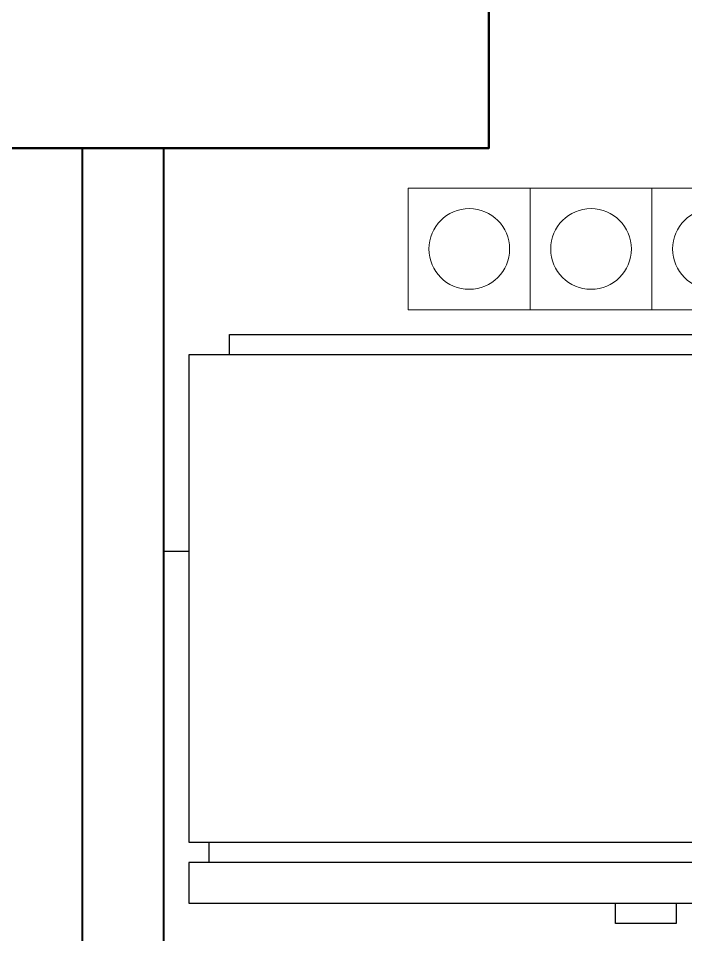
# Model space of a CAD drawing. Header units: millimetres. Extents: x 48 to 2669, y 23 to 1916.
# Drawn here: x 1910.4 to 1992.5, y 824.2 to 937 of the extents above; entities that cross this region are included whole.
import ezdxf

# ---------------------------------------------------------------- set-up
doc = ezdxf.new("R2010")
doc.units = ezdxf.units.MM
doc.layers.add('14_ISLAK_MEKAN_TEFRİŞ', color=134, linetype='Continuous')
for name, color, linetype, lineweight in [('DUVAR40', 7, 'Continuous', 40), ('KOLON', 40, 'Continuous', 50), ('TEFRİŞ', 47, 'Continuous', 15)]:
    doc.layers.add(name, color=color, linetype=linetype, lineweight=lineweight)

# ---------------------------------------------------------------- blocks, each defined once
blk = doc.blocks.new('BACA')
at = {"layer": 'TEFRİŞ', "flags": 128}
blk.add_lwpolyline([(7.5, 7.5), (-7.5, 7.5), (-7.5, -7.5), (7.5, -7.5)], close=True, dxfattribs=at)
at = {"layer": 'TEFRİŞ'}
blk.add_circle((0, 0), 4.97, dxfattribs=at)
blk = doc.blocks.new('UK')
at = {"layer": '14_ISLAK_MEKAN_TEFRİŞ', "flags": 128}
for points in [[(22873.390597, 5068.877557), (22873.390597, 5071.377557), (22880.890597, 5071.377557), (22880.890597, 5068.877557)], [(22865.890597, 5063.877557), (22865.890597, 5061.377557)], [(22930.890597, 5063.877557), (22930.890597, 5061.377557)], [(22928.390597, 5001.377557), (22928.390597, 4998.877557), (22868.390597, 4998.877557), (22868.390597, 5001.377557)]]:
    blk.add_lwpolyline(points, dxfattribs=at)
for points in [[(22863.390597, 5063.877557), (22933.390597, 5063.877557), (22933.390597, 5068.877557), (22863.390597, 5068.877557)], [(22863.390597, 5061.377557), (22863.390597, 5001.377557), (22933.390597, 5001.377557), (22933.390597, 5061.377557)]]:
    blk.add_lwpolyline(points, close=True, dxfattribs=at)

msp = doc.modelspace()

# ---------------------------------------------------------------- linework, layer by layer
at = {"layer": '14_ISLAK_MEKAN_TEFRİŞ'}
msp.add_line((1928.273439, 871.431014), (1931.36217, 871.431014), dxfattribs=at)
at = {"layer": 'DUVAR40'}
for p, q in [((1918.273439, 681.431014), (1918.273439, 921.051773)), ((1928.273439, 731.051659), (1928.273439, 921.051773)), ((1928.273439, 731.051659), (1928.273439, 921.051773))]:
    msp.add_line(p, q, dxfattribs=at)
at = {"layer": 'KOLON', "flags": 128}
msp.add_lwpolyline([(1968.273439, 951.051773), (1968.273439, 921.051773), (1908.273439, 921.051773), (1908.273439, 951.051773), (1968.273439, 951.051773)], dxfattribs=at)

# ---------------------------------------------------------------- block references
at = {"layer": '14_ISLAK_MEKAN_TEFRİŞ', "rotation": 180}
msp.add_blockref('UK', (24864.752768, 5896.976364), dxfattribs=at)
at = {"layer": 'KOLON', "xscale": -1}
for p in [(1965.874197, 908.651796), (1980.874197, 908.651796), (1995.874197, 908.651796)]:
    msp.add_blockref('BACA', p, dxfattribs=at)

doc.saveas('drawing.dxf')
